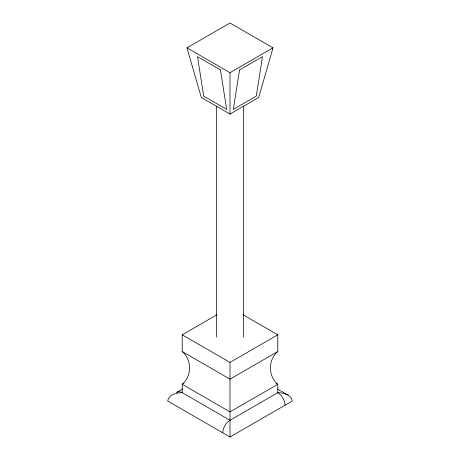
<?xml version="1.0" encoding="UTF-8"?>
<svg xmlns="http://www.w3.org/2000/svg" width="460" height="460" viewBox="0 0 460 460"><rect width="100%" height="100%" fill="white"/><g stroke="black" fill="none" stroke-linecap="round" stroke-linejoin="round"><path stroke-width="0.69" d="M273.016 47.834L258.675 97.503L230 114.057L201.325 97.503L186.984 47.834L230 23L273.016 47.834L230 72.668L186.984 47.834M243.035 314.743L277.794 334.811L277.794 351.549C267.984 359.933 267.984 375.912 277.794 384.296L277.794 392.667A10.252 5.917 60 0 1 285.045 405.22M176.456 392.622A10.252 5.917 60 0 1 182.206 392.667C176.68 392.748 168.596 394.513 167.71 401.034L230 437L292.29 401.034C291.404 394.513 283.32 392.748 277.794 392.667L230 420.262L182.206 392.667L182.206 384.296C192.015 375.912 192.015 359.933 182.206 351.549L182.206 334.811L216.965 314.743M184.069 383.22L182.206 384.296L230 411.89L277.794 384.296L275.931 383.22M177.083 392.156L182.62 388.959M182.206 334.811L230 362.405L277.794 334.811M277.794 351.549L230 379.143L182.206 351.549M277.587 389.079L288.046 395.117M243.518 106.116L243.518 337.174M230 72.668L230 114.057M230 362.405L230 437M216.482 106.116L216.482 337.174M222.749 432.814A10.252 5.917 -60 0 1 230 420.262M239.556 69.908L233.346 109.371L256.289 96.123L262.499 56.666L239.556 69.908M220.443 69.908L197.501 56.666L203.711 96.123L226.653 109.371L220.443 69.908"/></g></svg>
